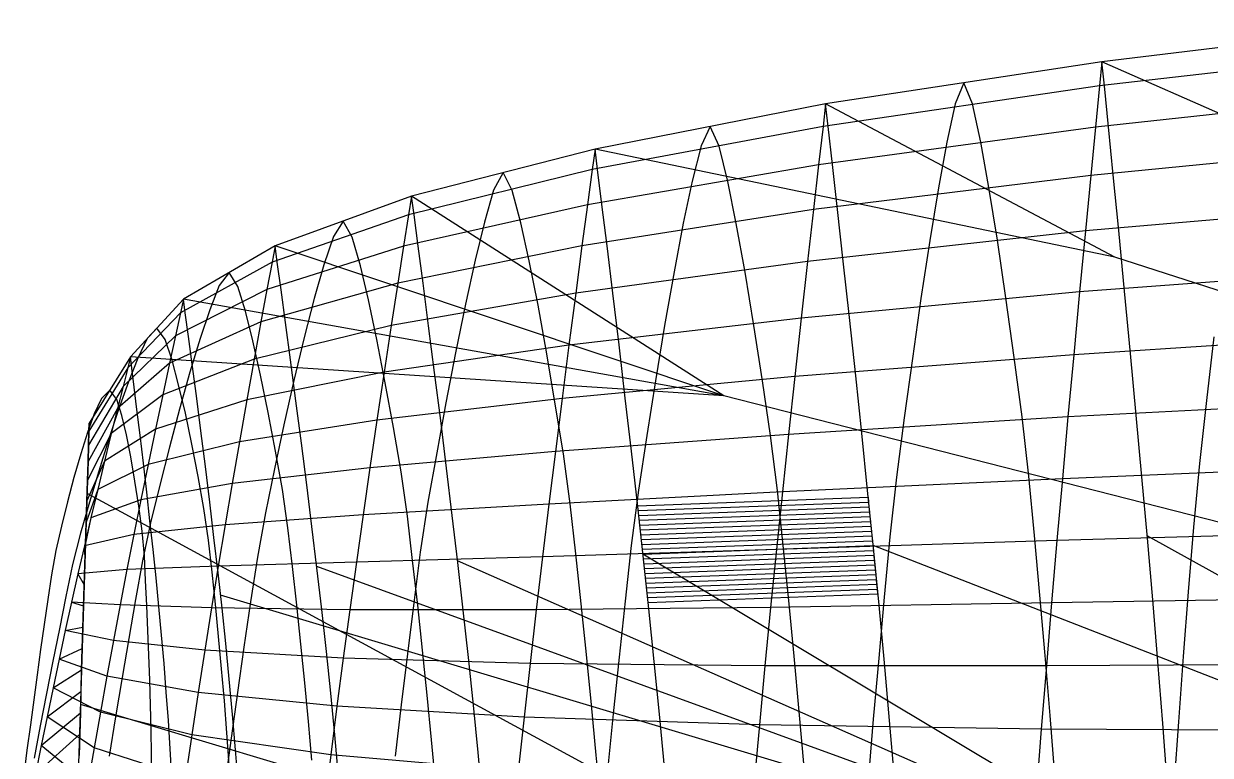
# Model space of a CAD drawing. Extents: x -449 to 449, y -4 to 308.
# Drawn here: x -443.2 to -296.4, y 205.1 to 295.6 of the extents above; entities that cross this region are included whole.
import ezdxf

# ---------------------------------------------------------------- set-up
doc = ezdxf.new("R2010")
doc.units = 0

msp = doc.modelspace()

# ---------------------------------------------------------------- linework, layer by layer
at = {"layer": 'default', "color": 5, "linetype": 'CONTINUOUS'}
for p, q in [((-270.588, 295.569, 52.28), (-309.849, 290.869, 74.741)), ((-270.588, 295.569, 52.28), (-309.849, 290.869, 74.741)), ((-270.854, 292.401, 51.735), (-310.147, 287.879, 74.243)), ((-309.849, 290.869, 74.741), (-344.028, 285.642, 99.009)), ((-309.849, 290.869, 74.741), (-344.028, 285.642, 99.009)), ((-309.849, 290.869, 74.741), (-310.147, 287.879, 74.243)), ((-310.147, 287.879, 74.243), (-344.353, 282.861, 98.565)), ((-310.147, 287.879, 74.243), (-310.65, 282.783, 73.405)), ((-271.301, 287.001, 50.816), (-310.65, 282.783, 73.405)), ((-344.028, 285.642, 99.009), (-372.556, 280.067, 124.316)), ((-344.028, 285.642, 99.009), (-372.556, 280.067, 124.316)), ((-344.028, 285.642, 99.009), (-344.353, 282.861, 98.565)), ((-344.353, 282.861, 98.565), (-372.904, 277.521, 123.933)), ((-344.353, 282.861, 98.565), (-344.902, 278.121, 97.819)), ((-310.65, 282.783, 73.405), (-344.902, 278.121, 97.819)), ((-310.65, 282.783, 73.405), (-311.235, 276.812, 72.43)), ((-271.822, 280.673, 49.747), (-311.235, 276.812, 72.43)), ((-372.556, 280.067, 124.316), (-395.257, 274.226, 150.084)), ((-372.556, 280.067, 124.316), (-395.257, 274.226, 150.084)), ((-372.556, 280.067, 124.316), (-372.904, 277.521, 123.933)), ((-372.904, 277.521, 123.933), (-395.621, 271.941, 149.765)), ((-344.902, 278.121, 97.819), (-373.49, 273.182, 123.286)), ((-372.904, 277.521, 123.933), (-373.49, 273.182, 123.286)), ((-344.902, 278.121, 97.819), (-345.541, 272.565, 96.949)), ((-311.235, 276.812, 72.43), (-345.541, 272.565, 96.949)), ((-311.235, 276.812, 72.43), (-311.9, 269.926, 71.322)), ((-395.257, 274.226, 150.084), (-412.138, 268.076, 175.778)), ((-395.257, 274.226, 150.084), (-412.138, 268.076, 175.778)), ((-373.49, 273.182, 123.286), (-396.235, 268.048, 149.229)), ((-395.257, 274.226, 150.084), (-395.621, 271.941, 149.765)), ((-373.49, 273.182, 123.286), (-374.172, 268.097, 122.534)), ((-272.414, 273.376, 48.533), (-311.9, 269.926, 71.322)), ((-395.621, 271.941, 149.765), (-412.512, 266.077, 175.531)), ((-395.621, 271.941, 149.765), (-396.235, 268.048, 149.229)), ((-345.541, 272.565, 96.949), (-374.172, 268.097, 122.534)), ((-345.541, 272.565, 96.949), (-346.267, 266.159, 95.962)), ((-311.9, 269.926, 71.322), (-346.267, 266.159, 95.962)), ((-311.9, 269.926, 71.322), (-312.618, 262.383, 70.126)), ((-412.138, 268.076, 175.778), (-423.473, 261.503, 200.669)), ((-412.138, 268.076, 175.778), (-423.473, 261.503, 200.669)), ((-396.235, 268.048, 149.229), (-413.142, 262.669, 175.114)), ((-412.138, 268.076, 175.778), (-412.512, 266.077, 175.531)), ((-374.172, 268.097, 122.534), (-396.95, 263.484, 148.603)), ((-396.235, 268.048, 149.229), (-396.95, 263.484, 148.603)), ((-374.172, 268.097, 122.534), (-374.947, 262.234, 121.679)), ((-412.512, 266.077, 175.531), (-423.843, 259.814, 200.5)), ((-412.512, 266.077, 175.531), (-413.142, 262.669, 175.114)), ((-346.267, 266.159, 95.962), (-374.947, 262.234, 121.679)), ((-346.267, 266.159, 95.962), (-347.051, 259.142, 94.894)), ((-273.053, 265.384, 47.221), (-312.618, 262.383, 70.126)), ((-396.95, 263.484, 148.603), (-413.877, 258.676, 174.628)), ((-396.95, 263.484, 148.603), (-397.763, 258.221, 147.893)), ((-423.473, 261.503, 200.669), (-430.024, 254.342, 224.14)), ((-423.473, 261.503, 200.669), (-430.024, 254.342, 224.14)), ((-413.142, 262.669, 175.114), (-424.468, 256.937, 200.214)), ((-423.473, 261.503, 200.669), (-423.843, 259.814, 200.5)), ((-413.142, 262.669, 175.114), (-413.877, 258.676, 174.628)), ((-374.947, 262.234, 121.679), (-397.763, 258.221, 147.893)), ((-374.947, 262.234, 121.679), (-375.785, 255.811, 120.754)), ((-312.618, 262.383, 70.126), (-347.051, 259.142, 94.894)), ((-312.618, 262.383, 70.126), (-313.345, 254.625, 68.914)), ((-423.843, 259.814, 200.5), (-430.367, 252.989, 224.051)), ((-423.843, 259.814, 200.5), (-424.468, 256.937, 200.214)), ((-413.877, 258.676, 174.628), (-425.197, 253.564, 199.881)), ((-413.877, 258.676, 174.628), (-414.713, 254.071, 174.075)), ((-347.051, 259.142, 94.894), (-375.785, 255.811, 120.754)), ((-347.051, 259.142, 94.894), (-347.845, 251.925, 93.814)), ((-424.468, 256.937, 200.214), (-430.946, 250.683, 223.902)), ((-424.468, 256.937, 200.214), (-425.197, 253.564, 199.881)), ((-397.763, 258.221, 147.893), (-414.713, 254.071, 174.075)), ((-397.763, 258.221, 147.893), (-398.643, 252.457, 147.123)), ((-273.7, 257.163, 45.894), (-313.345, 254.625, 68.914)), ((-375.785, 255.811, 120.754), (-398.643, 252.457, 147.123)), ((-375.785, 255.811, 120.754), (-376.634, 249.205, 119.817)), ((-430.024, 254.342, 224.14), (-435.129, 246.151, 245.851)), ((-430.024, 254.342, 224.14), (-435.129, 246.151, 245.851)), ((-430.024, 254.342, 224.14), (-430.367, 252.989, 224.051)), ((-414.713, 254.071, 174.075), (-426.027, 249.675, 199.501)), ((-414.713, 254.071, 174.075), (-415.618, 249.027, 173.476)), ((-313.345, 254.625, 68.914), (-347.845, 251.925, 93.814)), ((-313.345, 254.625, 68.914), (-314.052, 246.924, 67.736)), ((-430.367, 252.989, 224.051), (-435.16, 245.142, 245.846)), ((-425.197, 253.564, 199.881), (-431.622, 247.981, 223.727)), ((-430.367, 252.989, 224.051), (-430.946, 250.683, 223.902)), ((-425.197, 253.564, 199.881), (-426.027, 249.675, 199.501)), ((-398.643, 252.457, 147.123), (-415.618, 249.027, 173.476)), ((-398.643, 252.457, 147.123), (-399.534, 246.527, 146.344)), ((-347.845, 251.925, 93.814), (-376.634, 249.205, 119.817)), ((-347.845, 251.925, 93.814), (-348.618, 244.76, 92.762)), ((-430.946, 250.683, 223.902), (-435.213, 243.421, 245.838)), ((-426.027, 249.675, 199.501), (-432.392, 244.864, 223.528)), ((-430.946, 250.683, 223.902), (-431.622, 247.981, 223.727)), ((-426.027, 249.675, 199.501), (-426.926, 245.414, 199.09)), ((-415.618, 249.027, 173.476), (-426.926, 245.414, 199.09)), ((-415.618, 249.027, 173.476), (-416.535, 243.837, 172.869)), ((-376.634, 249.205, 119.817), (-399.534, 246.527, 146.344)), ((-376.634, 249.205, 119.817), (-377.46, 242.647, 118.905)), ((-274.329, 249.002, 44.603), (-314.052, 246.924, 67.736)), ((-431.622, 247.981, 223.727), (-435.274, 241.405, 245.828)), ((-431.622, 247.981, 223.727), (-432.392, 244.864, 223.528)), ((-314.052, 246.924, 67.736), (-348.618, 244.76, 92.762)), ((-314.052, 246.924, 67.736), (-314.739, 239.28, 66.591)), ((-435.16, 245.142, 245.846), (-435.213, 243.421, 245.838)), ((-435.129, 246.151, 245.851), (-435.16, 245.142, 245.846)), ((-426.926, 245.414, 199.09), (-433.227, 241.45, 223.313)), ((-426.926, 245.414, 199.09), (-427.839, 241.031, 198.672)), ((-399.534, 246.527, 146.344), (-416.535, 243.837, 172.869)), ((-399.534, 246.527, 146.344), (-400.403, 240.641, 145.585)), ((-432.392, 244.864, 223.528), (-435.345, 239.08, 245.816)), ((-432.392, 244.864, 223.528), (-433.227, 241.45, 223.313)), ((-416.535, 243.837, 172.869), (-427.839, 241.031, 198.672)), ((-416.535, 243.837, 172.869), (-417.431, 238.686, 172.277)), ((-348.618, 244.76, 92.762), (-377.46, 242.647, 118.905)), ((-348.618, 244.76, 92.762), (-349.369, 237.649, 91.739)), ((-435.213, 243.421, 245.838), (-435.274, 241.405, 245.828)), ((-377.46, 242.647, 118.905), (-400.403, 240.641, 145.585)), ((-377.46, 242.647, 118.905), (-378.264, 236.138, 118.018)), ((-433.227, 241.45, 223.313), (-435.423, 236.532, 245.804)), ((-435.274, 241.405, 245.828), (-435.345, 239.08, 245.816)), ((-433.227, 241.45, 223.313), (-434.075, 237.937, 223.094)), ((-427.839, 241.031, 198.672), (-434.075, 237.937, 223.094)), ((-427.839, 241.031, 198.672), (-428.73, 236.679, 198.265)), ((-274.94, 240.903, 43.349), (-314.739, 239.28, 66.591)), ((-400.403, 240.641, 145.585), (-417.431, 238.686, 172.277)), ((-400.403, 240.641, 145.585), (-401.249, 234.798, 144.845)), ((-314.739, 239.28, 66.591), (-349.369, 237.649, 91.739)), ((-314.739, 239.28, 66.591), (-315.413, 231.62, 65.468)), ((-434.075, 237.937, 223.094), (-435.503, 233.912, 245.791)), ((-435.345, 239.08, 245.816), (-435.423, 236.532, 245.804)), ((-434.075, 237.937, 223.094), (-434.905, 234.449, 222.879)), ((-417.431, 238.686, 172.277), (-428.73, 236.679, 198.265)), ((-417.431, 238.686, 172.277), (-418.304, 233.572, 171.699)), ((-435.423, 236.532, 245.804), (-435.503, 233.912, 245.791)), ((-428.73, 236.679, 198.265), (-434.905, 234.449, 222.879)), ((-428.73, 236.679, 198.265), (-429.6, 232.359, 197.866)), ((-349.369, 237.649, 91.739), (-378.264, 236.138, 118.018)), ((-349.369, 237.649, 91.739), (-350.106, 230.522, 90.736)), ((-378.264, 236.138, 118.018), (-401.249, 234.798, 144.845)), ((-378.264, 236.138, 118.018), (-379.054, 229.613, 117.147)), ((-434.905, 234.449, 222.879), (-435.717, 230.987, 222.67)), ((-434.905, 234.449, 222.879), (-435.582, 231.311, 245.778)), ((-435.503, 233.912, 245.791), (-435.582, 231.311, 245.778)), ((-418.304, 233.572, 171.699), (-429.6, 232.359, 197.866)), ((-418.304, 233.572, 171.699), (-419.162, 228.447, 171.132)), ((-401.249, 234.798, 144.845), (-418.304, 233.572, 171.699)), ((-401.249, 234.798, 144.845), (-402.08, 228.942, 144.118)), ((-429.6, 232.359, 197.866), (-435.717, 230.987, 222.67)), ((-429.6, 232.359, 197.866), (-430.458, 228.029, 197.474)), ((-275.539, 232.786, 42.119), (-315.413, 231.62, 65.468)), ((-435.717, 230.987, 222.67), (-436.517, 227.516, 222.463)), ((-435.717, 230.987, 222.67), (-435.661, 228.729, 245.765)), ((-435.582, 231.311, 245.778), (-435.661, 228.729, 245.765)), ((-350.106, 230.522, 90.736), (-379.054, 229.613, 117.147)), ((-350.106, 230.522, 90.736), (-350.829, 223.346, 89.753)), ((-315.413, 231.62, 65.468), (-350.106, 230.522, 90.736)), ((-315.413, 231.62, 65.468), (-316.073, 223.906, 64.368)), ((-379.054, 229.613, 117.147), (-402.08, 228.942, 144.118)), ((-379.054, 229.613, 117.147), (-379.828, 223.044, 116.293)), ((-436.517, 227.516, 222.463), (-437.307, 224.02, 222.259)), ((-430.458, 228.029, 197.474), (-436.517, 227.516, 222.463)), ((-436.517, 227.516, 222.463), (-435.74, 226.141, 245.753)), ((-435.661, 228.729, 245.765), (-435.74, 226.141, 245.753)), ((-430.458, 228.029, 197.474), (-431.302, 223.667, 197.088)), ((-419.162, 228.447, 171.132), (-430.458, 228.029, 197.474)), ((-419.162, 228.447, 171.132), (-420.007, 223.285, 170.573)), ((-402.08, 228.942, 144.118), (-419.162, 228.447, 171.132)), ((-402.08, 228.942, 144.118), (-402.896, 223.045, 143.405)), ((-435.74, 226.141, 245.753), (-435.819, 223.534, 245.74)), ((-276.126, 224.612, 40.915), (-316.073, 223.906, 64.368)), ((-437.307, 224.02, 222.259), (-438.085, 220.492, 222.058)), ((-431.302, 223.667, 197.088), (-437.307, 224.02, 222.259)), ((-437.307, 224.02, 222.259), (-435.819, 223.534, 245.74)), ((-435.819, 223.534, 245.74), (-435.899, 220.905, 245.727)), ((-431.302, 223.667, 197.088), (-432.132, 219.268, 196.708)), ((-420.007, 223.285, 170.573), (-431.302, 223.667, 197.088)), ((-420.007, 223.285, 170.573), (-420.835, 218.078, 170.025)), ((-402.896, 223.045, 143.405), (-420.007, 223.285, 170.573)), ((-350.829, 223.346, 89.753), (-379.828, 223.044, 116.293)), ((-350.829, 223.346, 89.753), (-351.535, 216.108, 88.793)), ((-316.073, 223.906, 64.368), (-350.829, 223.346, 89.753)), ((-316.073, 223.906, 64.368), (-316.718, 216.126, 63.294)), ((-402.896, 223.045, 143.405), (-403.695, 217.096, 142.706)), ((-379.828, 223.044, 116.293), (-402.896, 223.045, 143.405)), ((-379.828, 223.044, 116.293), (-380.585, 216.418, 115.457)), ((-438.085, 220.492, 222.058), (-438.851, 216.947, 221.86)), ((-438.085, 220.492, 222.058), (-435.899, 220.905, 245.727)), ((-432.132, 219.268, 196.708), (-438.085, 220.492, 222.058)), ((-435.899, 220.905, 245.727), (-435.98, 218.263, 245.714)), ((-432.132, 219.268, 196.708), (-432.948, 214.846, 196.335)), ((-420.835, 218.078, 170.025), (-432.132, 219.268, 196.708)), ((-438.851, 216.947, 221.86), (-435.98, 218.263, 245.714)), ((-435.98, 218.263, 245.714), (-436.061, 215.614, 245.701)), ((-420.835, 218.078, 170.025), (-421.647, 212.846, 169.488)), ((-403.695, 217.096, 142.706), (-420.835, 218.078, 170.025)), ((-438.851, 216.947, 221.86), (-439.6, 213.391, 221.667)), ((-432.948, 214.846, 196.335), (-438.851, 216.947, 221.86)), ((-403.695, 217.096, 142.706), (-404.478, 211.119, 142.022)), ((-380.585, 216.418, 115.457), (-403.695, 217.096, 142.706)), ((-380.585, 216.418, 115.457), (-381.326, 209.76, 114.64)), ((-351.535, 216.108, 88.793), (-380.585, 216.418, 115.457)), ((-351.535, 216.108, 88.793), (-352.224, 208.835, 87.854)), ((-316.718, 216.126, 63.294), (-351.535, 216.108, 88.793)), ((-316.718, 216.126, 63.294), (-317.347, 208.309, 62.246)), ((-276.698, 216.369, 39.741), (-316.718, 216.126, 63.294)), ((-439.6, 213.391, 221.667), (-436.061, 215.614, 245.701)), ((-436.061, 215.614, 245.701), (-436.142, 212.964, 245.688)), ((-432.948, 214.846, 196.335), (-433.744, 210.412, 195.971)), ((-421.647, 212.846, 169.488), (-432.948, 214.846, 196.335)), ((-439.6, 213.391, 221.667), (-440.333, 209.834, 221.477)), ((-440.333, 209.834, 221.477), (-436.142, 212.964, 245.688)), ((-433.744, 210.412, 195.971), (-439.6, 213.391, 221.667)), ((-436.142, 212.964, 245.688), (-436.222, 210.317, 245.675)), ((-421.647, 212.846, 169.488), (-422.437, 207.599, 168.965)), ((-404.478, 211.119, 142.022), (-421.647, 212.846, 169.488)), ((-441.05, 206.281, 221.292), (-436.222, 210.317, 245.675)), ((-436.222, 210.317, 245.675), (-436.303, 207.677, 245.662)), ((-433.744, 210.412, 195.971), (-434.521, 205.977, 195.615)), ((-422.437, 207.599, 168.965), (-433.744, 210.412, 195.971)), ((-404.478, 211.119, 142.022), (-405.237, 205.126, 141.358)), ((-381.326, 209.76, 114.64), (-404.478, 211.119, 142.022)), ((-440.333, 209.834, 221.477), (-441.05, 206.281, 221.292)), ((-434.521, 205.977, 195.615), (-440.333, 209.834, 221.477)), ((-381.326, 209.76, 114.64), (-382.043, 203.085, 113.849)), ((-352.224, 208.835, 87.854), (-381.326, 209.76, 114.64)), ((-352.224, 208.835, 87.854), (-352.892, 201.543, 86.946)), ((-317.347, 208.309, 62.246), (-352.224, 208.835, 87.854)), ((-441.753, 202.736, 221.11), (-436.303, 207.677, 245.662)), ((-436.303, 207.677, 245.662), (-436.383, 205.045, 245.649)), ((-422.437, 207.599, 168.965), (-423.208, 202.351, 168.455)), ((-405.237, 205.126, 141.358), (-422.437, 207.599, 168.965)), ((-317.347, 208.309, 62.246), (-317.955, 200.472, 61.232)), ((-277.256, 208.086, 38.595), (-317.347, 208.309, 62.246)), ((-441.05, 206.281, 221.292), (-441.753, 202.736, 221.11)), ((-435.28, 201.547, 195.269), (-441.05, 206.281, 221.292)), ((-434.521, 205.977, 195.615), (-435.28, 201.547, 195.269)), ((-423.208, 202.351, 168.455), (-434.521, 205.977, 195.615)), ((-405.237, 205.126, 141.358), (-405.977, 199.132, 140.711)), ((-382.043, 203.085, 113.849), (-405.237, 205.126, 141.358))]:
    msp.add_line(p, q, dxfattribs=at)
at = {"layer": 'default', "color": 3, "linetype": 'CONTINUOUS'}
for p, q in [((-309.548, 287.891, 75.242), (-309.849, 290.869, 74.741)), ((-309.04, 282.815, 76.089), (-309.548, 287.891, 75.242)), ((-343.711, 282.868, 99.439), (-344.028, 285.642, 99.009)), ((-343.177, 278.139, 100.166), (-343.711, 282.868, 99.439)), ((-308.448, 276.861, 77.074), (-309.04, 282.815, 76.089)), ((-372.237, 277.522, 124.669), (-372.556, 280.067, 124.316)), ((-371.697, 273.185, 125.265), (-372.237, 277.522, 124.669)), ((-342.555, 272.593, 101.012), (-343.177, 278.139, 100.166)), ((-307.777, 270.001, 78.193), (-308.448, 276.861, 77.074)), ((-394.948, 271.935, 150.353), (-395.257, 274.226, 150.084)), ((-371.069, 268.098, 125.957), (-371.697, 273.185, 125.265)), ((-394.428, 268.031, 150.808), (-394.948, 271.935, 150.353)), ((-341.849, 266.203, 101.973), (-342.555, 272.593, 101.012)), ((-307.05, 262.498, 79.404), (-307.777, 270.001, 78.193)), ((-411.858, 266.062, 175.963), (-412.138, 268.076, 175.778)), ((-393.823, 263.451, 151.337), (-394.428, 268.031, 150.808)), ((-370.357, 262.237, 126.743), (-371.069, 268.098, 125.957)), ((-411.387, 262.63, 176.275), (-411.858, 266.062, 175.963)), ((-341.086, 259.214, 103.012), (-341.849, 266.203, 101.973)), ((-393.137, 258.175, 151.937), (-393.823, 263.451, 151.337)), ((-423.24, 259.791, 200.776), (-423.473, 261.503, 200.669)), ((-410.839, 258.604, 176.638), (-411.387, 262.63, 176.275)), ((-369.587, 255.827, 127.593), (-370.357, 262.237, 126.743)), ((-306.315, 254.781, 80.63), (-307.05, 262.498, 79.404)), ((-422.846, 256.874, 200.956), (-423.24, 259.791, 200.776)), ((-410.218, 253.966, 177.048), (-410.839, 258.604, 176.638)), ((-340.313, 252.024, 104.063), (-341.086, 259.214, 103.012)), ((-422.39, 253.453, 201.165), (-422.846, 256.874, 200.956)), ((-392.396, 252.404, 152.585), (-393.137, 258.175, 151.937)), ((-368.807, 249.234, 128.453), (-369.587, 255.827, 127.593)), ((-429.85, 252.96, 224.185), (-430.024, 254.342, 224.14)), ((-409.547, 248.894, 177.492), (-410.218, 253.966, 177.048)), ((-305.599, 247.127, 81.822), (-306.315, 254.781, 80.63)), ((-429.557, 250.605, 224.261), (-429.85, 252.96, 224.185)), ((-421.874, 249.512, 201.401), (-422.39, 253.453, 201.165)), ((-391.647, 246.469, 153.24), (-392.396, 252.404, 152.585)), ((-339.562, 244.894, 105.085), (-340.313, 252.024, 104.063)), ((-429.218, 247.843, 224.348), (-429.557, 250.605, 224.261)), ((-421.318, 245.202, 201.655), (-421.874, 249.512, 201.401)), ((-408.871, 243.677, 177.939), (-409.547, 248.894, 177.492)), ((-368.05, 242.694, 129.288), (-368.807, 249.234, 128.453)), ((-428.835, 244.662, 224.447), (-429.218, 247.843, 224.348)), ((-304.902, 239.53, 82.983), (-305.599, 247.127, 81.822)), ((-435.213, 243.402, 245.838), (-435.16, 245.135, 245.846)), ((-435.16, 245.135, 245.846), (-435.129, 246.151, 245.851)), ((-420.757, 240.769, 201.912), (-421.318, 245.202, 201.655)), ((-390.919, 240.582, 153.876), (-391.647, 246.469, 153.24)), ((-428.423, 241.183, 224.553), (-428.835, 244.662, 224.447)), ((-408.215, 238.503, 178.373), (-408.871, 243.677, 177.939)), ((-338.83, 237.818, 106.081), (-339.562, 244.894, 105.085)), ((-435.275, 241.37, 245.828), (-435.213, 243.402, 245.838)), ((-367.313, 236.205, 130.101), (-368.05, 242.694, 129.288)), ((-435.347, 239.029, 245.816), (-435.275, 241.37, 245.828)), ((-428.01, 237.605, 224.66), (-428.423, 241.183, 224.553)), ((-420.216, 236.373, 202.159), (-420.757, 240.769, 201.912)), ((-390.212, 234.74, 154.494), (-390.919, 240.582, 153.876)), ((-304.223, 231.935, 84.115), (-304.902, 239.53, 82.983)), ((-435.425, 236.469, 245.804), (-435.347, 239.029, 245.816)), ((-407.578, 233.369, 178.794), (-408.215, 238.503, 178.373)), ((-338.118, 230.743, 107.051), (-338.83, 237.818, 106.081)), ((-435.505, 233.835, 245.791), (-435.425, 236.469, 245.804)), ((-427.613, 234.057, 224.763), (-428.01, 237.605, 224.66)), ((-419.691, 232.011, 202.399), (-420.216, 236.373, 202.159)), ((-366.596, 229.717, 130.893), (-367.313, 236.205, 130.101)), ((-435.585, 231.224, 245.778), (-435.505, 233.835, 245.791)), ((-427.229, 230.536, 224.862), (-427.613, 234.057, 224.763)), ((-389.525, 228.9, 155.095), (-390.212, 234.74, 154.494)), ((-419.185, 227.65, 202.631), (-419.691, 232.011, 202.399)), ((-406.961, 228.237, 179.202), (-407.578, 233.369, 178.794)), ((-303.561, 224.306, 85.219), (-304.223, 231.935, 84.115)), ((-435.664, 228.632, 245.765), (-435.585, 231.224, 245.778)), ((-426.861, 227.018, 224.957), (-427.229, 230.536, 224.862)), ((-337.423, 223.637, 107.996), (-338.118, 230.743, 107.051)), ((-365.898, 223.2, 131.663), (-366.596, 229.717, 130.893)), ((-435.743, 226.041, 245.752), (-435.664, 228.632, 245.765)), ((-418.696, 223.272, 202.855), (-419.185, 227.65, 202.631)), ((-406.363, 223.082, 179.598), (-406.961, 228.237, 179.202)), ((-388.856, 223.034, 155.679), (-389.525, 228.9, 155.095)), ((-435.822, 223.439, 245.739), (-435.743, 226.041, 245.752)), ((-426.508, 223.484, 225.048), (-426.861, 227.018, 224.957)), ((-435.902, 220.829, 245.727), (-435.822, 223.439, 245.739)), ((-426.177, 219.941, 225.133), (-426.508, 223.484, 225.048)), ((-418.233, 218.88, 203.067), (-418.696, 223.272, 202.855)), ((-365.227, 216.663, 132.403), (-365.898, 223.2, 131.663)), ((-336.755, 216.508, 108.905), (-337.423, 223.637, 107.996)), ((-302.923, 216.652, 86.281), (-303.561, 224.306, 85.219)), ((-405.792, 217.911, 179.976), (-406.363, 223.082, 179.598)), ((-388.216, 217.15, 156.239), (-388.856, 223.034, 155.679)), ((-435.981, 218.221, 245.714), (-435.902, 220.829, 245.727)), ((-425.869, 216.401, 225.213), (-426.177, 219.941, 225.133)), ((-417.796, 214.492, 203.267), (-418.233, 218.88, 203.067)), ((-436.061, 215.62, 245.701), (-435.981, 218.221, 245.714)), ((-405.249, 212.745, 180.335), (-405.792, 217.911, 179.976)), ((-425.589, 212.872, 225.286), (-425.869, 216.401, 225.213)), ((-387.606, 211.27, 156.773), (-388.216, 217.15, 156.239)), ((-364.586, 210.129, 133.111), (-365.227, 216.663, 132.403)), ((-336.116, 209.383, 109.776), (-336.755, 216.508, 108.905)), ((-302.312, 209.002, 87.3), (-302.923, 216.652, 86.281)), ((-436.14, 213.027, 245.688), (-436.061, 215.62, 245.701)), ((-417.391, 210.116, 203.452), (-417.796, 214.492, 203.267)), ((-436.219, 210.442, 245.675), (-436.14, 213.027, 245.688)), ((-425.335, 209.355, 225.351), (-425.589, 212.872, 225.286)), ((-404.742, 207.592, 180.67), (-405.249, 212.745, 180.335)), ((-436.297, 207.859, 245.663), (-436.219, 210.442, 245.675)), ((-417.019, 205.755, 203.622), (-417.391, 210.116, 203.452)), ((-387.031, 205.405, 157.275), (-387.606, 211.27, 156.773)), ((-363.98, 203.611, 133.779), (-364.586, 210.129, 133.111)), ((-425.111, 205.849, 225.409), (-425.335, 209.355, 225.351)), ((-335.511, 202.275, 110.599), (-336.116, 209.383, 109.776)), ((-301.733, 201.371, 88.265), (-302.312, 209.002, 87.3)), ((-436.376, 205.279, 245.65), (-436.297, 207.859, 245.663)), ((-404.27, 202.456, 180.983), (-404.742, 207.592, 180.67)), ((-424.917, 202.347, 225.459), (-425.111, 205.849, 225.409)), ((-416.68, 201.407, 203.777), (-417.019, 205.755, 203.622)), ((-436.455, 202.711, 245.637), (-436.376, 205.279, 245.65)), ((-386.493, 199.558, 157.746), (-387.031, 205.405, 157.275))]:
    msp.add_line(p, q, dxfattribs=at)
at = {"layer": 'default', "color": 30, "linetype": 'CONTINUOUS'}
for p, q in [((-265.125, 271.169, 147.883), (-309.849, 290.869, 74.741)), ((-308.254, 266.679, 170.193), (-344.028, 285.642, 99.009)), ((-308.254, 266.679, 170.193), (-372.556, 280.067, 124.316)), ((-356.611, 249.54, 241.121), (-395.257, 274.226, 150.084)), ((-356.611, 249.54, 241.121), (-412.138, 268.076, 175.778)), ((-231.943, 242.011, 259.456), (-308.254, 266.679, 170.193)), ((-356.611, 249.54, 241.121), (-423.473, 261.503, 200.669)), ((-356.611, 249.54, 241.121), (-430.024, 254.342, 224.14)), ((-269.49, 227.249, 320.574), (-356.611, 249.54, 241.121))]:
    msp.add_line(p, q, dxfattribs=at)
at = {"layer": 'default', "color": 4, "linetype": 'CONTINUOUS'}
for p, q in [((-326.938, 288.256, 86.875), (-328.024, 285.642, 85.238)), ((-325.863, 285.648, 88.498), (-326.938, 288.256, 86.875)), ((-328.024, 285.642, 85.238), (-329.055, 280.898, 83.685)), ((-324.844, 280.916, 90.036), (-325.863, 285.648, 88.498)), ((-358.292, 282.854, 111.662), (-359.442, 280.447, 110.25)), ((-357.179, 280.433, 113.032), (-358.292, 282.854, 111.662)), ((-359.442, 280.447, 110.25), (-360.539, 276.071, 108.901)), ((-356.126, 276.051, 114.329), (-357.179, 280.433, 113.032)), ((-329.055, 280.898, 83.685), (-330.079, 275.271, 82.144)), ((-323.836, 275.299, 91.56), (-324.844, 280.916, 90.036)), ((-383.907, 277.146, 137.2), (-385.101, 274.973, 136.021)), ((-382.785, 274.935, 138.31), (-383.907, 277.146, 137.2)), ((-360.539, 276.071, 108.901), (-361.633, 270.88, 107.56)), ((-355.085, 270.852, 115.612), (-356.126, 276.051, 114.329)), ((-385.101, 274.973, 136.021), (-386.248, 271.012, 134.888)), ((-381.731, 270.945, 139.353), (-382.785, 274.935, 138.31)), ((-330.079, 275.271, 82.144), (-331.154, 268.746, 80.524)), ((-322.778, 268.792, 93.157), (-323.836, 275.299, 91.56)), ((-403.697, 271.151, 162.931), (-404.92, 269.241, 161.991)), ((-402.594, 269.174, 163.781), (-403.697, 271.151, 162.931)), ((-386.248, 271.012, 134.888), (-387.394, 266.311, 133.759)), ((-380.692, 266.214, 140.384), (-381.731, 270.945, 139.353)), ((-361.633, 270.88, 107.56), (-362.783, 264.86, 106.148)), ((-353.994, 264.831, 116.955), (-355.085, 270.852, 115.612)), ((-404.92, 269.241, 161.991), (-406.101, 265.74, 161.085)), ((-401.574, 265.616, 164.568), (-402.594, 269.174, 163.781)), ((-331.154, 268.746, 80.524), (-332.249, 261.57, 78.877)), ((-321.727, 261.64, 94.748), (-322.778, 268.792, 93.157)), ((-406.101, 265.74, 161.085), (-407.283, 261.58, 160.179)), ((-387.394, 266.311, 133.759), (-388.594, 260.854, 132.576)), ((-379.605, 260.735, 141.46), (-380.692, 266.214, 140.384)), ((-417.806, 264.789, 188.224), (-419.035, 263.172, 187.532)), ((-416.749, 263.071, 188.821), (-417.806, 264.789, 188.224)), ((-400.574, 261.4, 165.341), (-401.574, 265.616, 164.568)), ((-362.783, 264.86, 106.148), (-363.956, 258.239, 104.709)), ((-352.909, 258.214, 118.293), (-353.994, 264.831, 116.955)), ((-419.035, 263.172, 187.532), (-420.225, 260.175, 186.864)), ((-415.798, 259.988, 189.359), (-416.749, 263.071, 188.821)), ((-407.283, 261.58, 160.179), (-408.522, 256.749, 159.228)), ((-399.533, 256.519, 166.144), (-400.574, 261.4, 165.341)), ((-332.249, 261.57, 78.877), (-333.295, 254.162, 77.303)), ((-320.701, 254.262, 96.299), (-321.727, 261.64, 94.748)), ((-420.225, 260.175, 186.864), (-421.409, 256.606, 186.2)), ((-414.876, 256.335, 189.882), (-415.798, 259.988, 189.359)), ((-388.594, 260.854, 132.576), (-389.835, 254.857, 131.353)), ((-378.526, 254.717, 142.53), (-379.605, 260.735, 141.46)), ((-426.749, 257.922, 212.405), (-427.953, 256.625, 211.966)), ((-425.744, 256.495, 212.773), (-426.749, 257.922, 212.405)), ((-363.956, 258.239, 104.709), (-365.079, 251.402, 103.333)), ((-351.851, 251.39, 119.598), (-352.909, 258.214, 118.293)), ((-427.953, 256.625, 211.966), (-429.106, 254.177, 211.547)), ((-424.88, 253.934, 213.091), (-425.744, 256.495, 212.773)), ((-421.409, 256.606, 186.2), (-422.667, 252.462, 185.495)), ((-413.924, 252.108, 190.421), (-414.876, 256.335, 189.882)), ((-408.522, 256.749, 159.228), (-409.805, 251.438, 158.245)), ((-398.504, 251.157, 166.94), (-399.533, 256.519, 166.144)), ((-296.011, 256.827, 52.818), (-296.918, 248.965, 51.143)), ((-429.106, 254.177, 211.547), (-430.262, 251.254, 211.127)), ((-424.062, 250.9, 213.394), (-424.88, 253.934, 213.091)), ((-389.835, 254.857, 131.353), (-391.017, 248.661, 130.188)), ((-377.476, 248.509, 143.571), (-378.526, 254.717, 142.53)), ((-333.295, 254.162, 77.303), (-334.295, 246.795, 75.798)), ((-319.721, 246.933, 97.779), (-320.701, 254.262, 96.299)), ((-422.667, 252.462, 185.495), (-423.965, 247.902, 184.768)), ((-430.262, 251.254, 211.127), (-431.484, 247.854, 210.684)), ((-412.991, 247.465, 190.951), (-413.924, 252.108, 190.421)), ((-409.805, 251.438, 158.245), (-411.03, 245.95, 157.306)), ((-397.505, 245.629, 167.713), (-398.504, 251.157, 166.94)), ((-365.079, 251.402, 103.333), (-366.152, 244.604, 102.015)), ((-350.842, 244.61, 120.84), (-351.851, 251.39, 119.598)), ((-432.577, 250.247, 234.996), (-433.622, 249.209, 234.727)), ((-431.716, 249.098, 235.219), (-432.577, 250.247, 234.996)), ((-423.234, 247.389, 213.7), (-424.062, 250.9, 213.394)), ((-433.622, 249.209, 234.727), (-434.493, 247.288, 234.504)), ((-431.073, 247.086, 235.388), (-431.716, 249.098, 235.219)), ((-391.017, 248.661, 130.188), (-392.139, 242.497, 129.081)), ((-376.475, 242.344, 144.563), (-377.476, 248.509, 143.571)), ((-296.918, 248.965, 51.143), (-297.789, 241.151, 49.535)), ((-434.493, 247.288, 234.504), (-435.323, 245.003, 234.293)), ((-431.484, 247.854, 210.684), (-432.737, 244.108, 210.23)), ((-430.509, 244.713, 235.537), (-431.073, 247.086, 235.388)), ((-423.965, 247.902, 184.768), (-425.195, 243.184, 184.079)), ((-422.421, 243.534, 214.001), (-423.234, 247.389, 213.7)), ((-412.09, 242.679, 191.463), (-412.991, 247.465, 190.951)), ((-334.295, 246.795, 75.798), (-335.246, 239.47, 74.366)), ((-318.899, 239.611, 99.025), (-319.721, 246.933, 97.779)), ((-411.03, 245.95, 157.306), (-412.195, 240.488, 156.413)), ((-396.555, 240.138, 168.446), (-397.505, 245.629, 167.713)), ((-435.323, 245.003, 234.293), (-436.165, 242.348, 234.079)), ((-432.737, 244.108, 210.23), (-433.94, 240.231, 209.794)), ((-429.969, 241.972, 235.68), (-430.509, 244.713, 235.537)), ((-366.152, 244.604, 102.015), (-367.175, 237.844, 100.76)), ((-349.996, 237.839, 121.886), (-350.842, 244.61, 120.84)), ((-436.165, 242.348, 234.079), (-437.016, 239.427, 233.863)), ((-425.195, 243.184, 184.079), (-426.386, 238.493, 183.412)), ((-421.648, 239.56, 214.288), (-422.421, 243.534, 214.001)), ((-411.235, 237.925, 191.948), (-412.09, 242.679, 191.463)), ((-392.139, 242.497, 129.081), (-393.229, 236.373, 128.007)), ((-375.64, 236.188, 145.393), (-376.475, 242.344, 144.563)), ((-429.462, 238.969, 235.815), (-429.969, 241.972, 235.68)), ((-297.789, 241.151, 49.535), (-298.543, 233.277, 48.147)), ((-437.016, 239.427, 233.863), (-437.803, 236.407, 233.664)), ((-433.94, 240.231, 209.794), (-435.089, 236.371, 209.378)), ((-420.929, 235.611, 214.554), (-421.648, 239.56, 214.288)), ((-412.195, 240.488, 156.413), (-413.326, 235.061, 155.546)), ((-395.769, 234.657, 169.055), (-396.555, 240.138, 168.446)), ((-335.246, 239.47, 74.366), (-336.088, 232.094, 73.1)), ((-318.205, 232.25, 100.074), (-318.899, 239.611, 99.025)), ((-429.007, 235.875, 235.937), (-429.462, 238.969, 235.815)), ((-426.386, 238.493, 183.412), (-427.524, 233.826, 182.774)), ((-410.542, 233.182, 192.343), (-411.235, 237.925, 191.948)), ((-367.175, 237.844, 100.76), (-368.073, 231.033, 99.661)), ((-349.283, 231.034, 122.765), (-349.996, 237.839, 121.886)), ((-437.803, 236.407, 233.664), (-438.547, 233.402, 233.476)), ((-435.089, 236.371, 209.378), (-436.197, 232.531, 208.977)), ((-393.229, 236.373, 128.007), (-394.179, 230.198, 127.072)), ((-428.586, 232.804, 236.049), (-429.007, 235.875, 235.937)), ((-420.361, 231.672, 214.766), (-420.929, 235.611, 214.554)), ((-413.326, 235.061, 155.546), (-414.316, 229.586, 154.789)), ((-374.94, 230.002, 146.087), (-375.64, 236.188, 145.393)), ((-438.547, 233.402, 233.476), (-439.27, 230.415, 233.293)), ((-427.524, 233.826, 182.774), (-428.53, 229.115, 182.212)), ((-395.12, 229.151, 169.558), (-395.769, 234.657, 169.055)), ((-436.197, 232.531, 208.977), (-437.174, 228.649, 208.624)), ((-428.303, 229.748, 236.126), (-428.586, 232.804, 236.049)), ((-409.984, 228.418, 192.662), (-410.542, 233.182, 192.343)), ((-336.088, 232.094, 73.1), (-336.788, 224.62, 72.049)), ((-317.53, 224.85, 101.099), (-318.205, 232.25, 100.074)), ((-298.543, 233.277, 48.147), (-299.173, 225.303, 46.985)), ((-419.927, 227.717, 214.929), (-420.361, 231.672, 214.766)), ((-368.073, 231.033, 99.661), (-368.84, 224.137, 98.721)), ((-348.591, 224.193, 123.622), (-349.283, 231.034, 122.765)), ((-439.27, 230.415, 233.293), (-439.797, 227.39, 233.161)), ((-428.53, 229.115, 182.212), (-429.386, 224.334, 181.733)), ((-428.153, 226.685, 236.169), (-428.303, 229.748, 236.126)), ((-414.316, 229.586, 154.789), (-415.157, 224.035, 154.146)), ((-394.491, 223.617, 170.047), (-395.12, 229.151, 169.558)), ((-394.179, 230.198, 127.072), (-394.984, 223.941, 126.281)), ((-374.261, 223.784, 146.764), (-374.94, 230.002, 146.087)), ((-437.174, 228.649, 208.624), (-438.005, 224.704, 208.325)), ((-419.509, 223.741, 215.086), (-419.927, 227.717, 214.929)), ((-409.444, 223.63, 192.971), (-409.984, 228.418, 192.662)), ((-439.797, 227.39, 233.161), (-440.247, 224.329, 233.049)), ((-428.011, 223.606, 236.21), (-428.153, 226.685, 236.169)), ((-438.005, 224.704, 208.325), (-438.821, 220.723, 208.029)), ((-336.788, 224.62, 72.049), (-337.468, 217.084, 71.021)), ((-316.878, 217.423, 102.084), (-317.53, 224.85, 101.099)), ((-299.173, 225.303, 46.985), (-299.786, 217.262, 45.85)), ((-440.247, 224.329, 233.049), (-440.692, 221.243, 232.938)), ((-429.386, 224.334, 181.733), (-430.227, 219.513, 181.262)), ((-427.879, 220.518, 236.248), (-428.011, 223.606, 236.21)), ((-419.114, 219.752, 215.234), (-419.509, 223.741, 215.086)), ((-415.157, 224.035, 154.146), (-415.98, 218.437, 153.514)), ((-408.929, 218.825, 193.265), (-409.444, 223.63, 192.971)), ((-394.984, 223.941, 126.281), (-395.77, 217.631, 125.504)), ((-393.887, 218.064, 170.514), (-394.491, 223.617, 170.047)), ((-373.607, 217.544, 147.412), (-374.261, 223.784, 146.764)), ((-368.84, 224.137, 98.721), (-369.578, 217.18, 97.813)), ((-347.922, 217.327, 124.445), (-348.591, 224.193, 123.622)), ((-440.692, 221.243, 232.938), (-441.131, 218.14, 232.828)), ((-438.821, 220.723, 208.029), (-439.635, 216.725, 207.736)), ((-427.75, 217.431, 236.286), (-427.879, 220.518, 236.248)), ((-430.227, 219.513, 181.262), (-431.052, 214.666, 180.802)), ((-418.744, 215.764, 215.374), (-419.114, 219.752, 215.234)), ((-408.443, 214.022, 193.543), (-408.929, 218.825, 193.265)), ((-441.131, 218.14, 232.828), (-441.572, 215.03, 232.718)), ((-427.644, 214.351, 236.317), (-427.75, 217.431, 236.286)), ((-415.98, 218.437, 153.514), (-416.788, 212.811, 152.897)), ((-395.77, 217.631, 125.504), (-396.541, 211.29, 124.746)), ((-393.314, 212.511, 170.96), (-393.887, 218.064, 170.514)), ((-372.984, 211.305, 148.033), (-373.607, 217.544, 147.412)), ((-347.284, 210.462, 125.235), (-347.922, 217.327, 124.445)), ((-316.255, 209.996, 103.029), (-316.878, 217.423, 102.084)), ((-299.786, 217.262, 45.85), (-300.388, 209.181, 44.743)), ((-439.635, 216.725, 207.736), (-440.419, 212.713, 207.452)), ((-418.404, 211.785, 215.502), (-418.744, 215.764, 215.374)), ((-369.578, 217.18, 97.813), (-370.302, 210.188, 96.927)), ((-337.468, 217.084, 71.021), (-338.136, 209.51, 70.019)), ((-441.572, 215.03, 232.718), (-441.995, 211.919, 232.613)), ((-431.052, 214.666, 180.802), (-431.855, 209.807, 180.352)), ((-427.552, 211.281, 236.345), (-427.644, 214.351, 236.317)), ((-407.989, 209.23, 193.803), (-408.443, 214.022, 193.543)), ((-441.995, 211.919, 232.613), (-442.409, 208.812, 232.509)), ((-440.419, 212.713, 207.452), (-441.185, 208.7, 207.176)), ((-418.094, 207.82, 215.619), (-418.404, 211.785, 215.502)), ((-416.788, 212.811, 152.897), (-417.571, 207.17, 152.295)), ((-392.775, 206.971, 171.378), (-393.314, 212.511, 170.96)), ((-427.474, 208.219, 236.369), (-427.552, 211.281, 236.345)), ((-396.541, 211.29, 124.746), (-397.286, 204.932, 124.009)), ((-372.395, 205.079, 148.617), (-372.984, 211.305, 148.033)), ((-370.302, 210.188, 96.927), (-371, 203.179, 96.067)), ((-346.679, 203.611, 125.98), (-347.284, 210.462, 125.235)), ((-315.663, 202.584, 103.923), (-316.255, 209.996, 103.029)), ((-442.409, 208.812, 232.509), (-442.828, 205.713, 232.406)), ((-441.185, 208.7, 207.176), (-441.932, 204.695, 206.906)), ((-431.855, 209.807, 180.352), (-432.65, 204.95, 179.907)), ((-407.569, 204.453, 194.043), (-407.989, 209.23, 193.803)), ((-338.136, 209.51, 70.019), (-338.778, 201.918, 69.048)), ((-300.388, 209.181, 44.743), (-300.965, 201.081, 43.671)), ((-427.412, 205.16, 236.389), (-427.474, 208.219, 236.369)), ((-417.571, 207.17, 152.295), (-418.335, 201.529, 151.711)), ((-417.814, 203.865, 215.725), (-418.094, 207.82, 215.619)), ((-392.272, 201.448, 171.768), (-392.775, 206.971, 171.378)), ((-442.828, 205.713, 232.406), (-443.226, 202.621, 232.306)), ((-427.366, 202.105, 236.405), (-427.412, 205.16, 236.389)), ((-371.843, 198.872, 149.165), (-372.395, 205.079, 148.617))]:
    msp.add_line(p, q, dxfattribs=at)
at = {"layer": 'default', "color": 8, "linetype": 'CONTINUOUS'}
for p, q in [((-327.154, 178.632, 361.919), (-435.395, 237.449, 245.808)), ((-217.325, 183.894, 224.57), (-304.248, 232.211, 84.074)), ((-217.325, 183.894, 224.57), (-338.144, 231, 107.016)), ((-297.489, 188.523, 293.469), (-389.549, 229.112, 155.074)), ((-297.489, 188.523, 293.469), (-366.622, 229.952, 130.864)), ((-297.489, 188.523, 293.469), (-406.983, 228.423, 179.188)), ((-297.489, 188.523, 293.469), (-418.875, 224.88, 202.773)), ((-327.154, 178.632, 361.919), (-436.191, 211.341, 245.68))]:
    msp.add_line(p, q, dxfattribs=at)
at = {"layer": 'default', "color": 2, "linetype": 'CONTINUOUS'}
for p, q in [((-367.283, 235.935, 130.134), (-338.746, 236.977, 106.196)), ((-367.217, 235.336, 130.207), (-338.685, 236.379, 106.278)), ((-338.685, 236.379, 106.278), (-338.746, 236.977, 106.196)), ((-338.625, 235.782, 106.36), (-338.685, 236.379, 106.278)), ((-367.217, 235.336, 130.207), (-367.283, 235.336, 130.134)), ((-367.151, 234.738, 130.28), (-338.625, 235.782, 106.36)), ((-367.085, 234.14, 130.353), (-338.565, 235.184, 106.442)), ((-338.565, 235.184, 106.442), (-338.625, 235.782, 106.36)), ((-338.505, 234.586, 106.524), (-338.565, 235.184, 106.442)), ((-367.151, 234.738, 130.28), (-367.217, 234.738, 130.207)), ((-367.085, 234.14, 130.353), (-367.151, 234.14, 130.28)), ((-367.019, 233.542, 130.426), (-367.085, 233.542, 130.353)), ((-367.019, 233.542, 130.426), (-338.505, 234.586, 106.524)), ((-366.953, 232.943, 130.499), (-338.445, 233.988, 106.606)), ((-366.887, 232.345, 130.572), (-338.384, 233.391, 106.688)), ((-338.445, 233.988, 106.606), (-338.505, 234.586, 106.524)), ((-338.384, 233.391, 106.688), (-338.445, 233.988, 106.606)), ((-338.324, 232.793, 106.77), (-338.384, 233.391, 106.688)), ((-366.953, 232.943, 130.499), (-367.019, 232.943, 130.426)), ((-366.887, 232.345, 130.572), (-366.953, 232.345, 130.499)), ((-366.82, 231.747, 130.645), (-338.324, 232.793, 106.77)), ((-366.754, 231.149, 130.718), (-338.264, 232.195, 106.852)), ((-338.264, 232.195, 106.852), (-338.324, 232.793, 106.77)), ((-338.204, 231.598, 106.934), (-338.264, 232.195, 106.852)), ((-366.82, 231.747, 130.645), (-366.887, 231.747, 130.572)), ((-366.754, 231.149, 130.718), (-366.82, 231.149, 130.645)), ((-366.688, 230.55, 130.791), (-366.754, 230.55, 130.718)), ((-366.688, 230.55, 130.791), (-338.204, 231.598, 106.934)), ((-366.622, 229.952, 130.864), (-338.144, 231, 107.016)), ((-338.144, 231, 107.016), (-338.204, 231.598, 106.934)), ((-338.084, 230.402, 107.096), (-338.144, 231, 107.016)), ((-366.622, 229.952, 130.864), (-366.688, 229.952, 130.791)), ((-366.557, 229.354, 130.936), (-366.622, 229.354, 130.864)), ((-366.557, 229.354, 130.936), (-338.084, 230.402, 107.096)), ((-366.493, 228.756, 131.007), (-338.026, 229.804, 107.176)), ((-366.429, 228.157, 131.077), (-337.968, 229.207, 107.255)), ((-338.026, 229.804, 107.176), (-338.084, 230.402, 107.096)), ((-337.968, 229.207, 107.255), (-338.026, 229.804, 107.176)), ((-337.909, 228.609, 107.335), (-337.968, 229.207, 107.255)), ((-366.493, 228.756, 131.007), (-366.557, 228.756, 130.936)), ((-366.429, 228.157, 131.077), (-366.493, 228.157, 131.007)), ((-366.365, 227.559, 131.148), (-366.429, 227.559, 131.077)), ((-366.365, 227.559, 131.148), (-337.909, 228.609, 107.335)), ((-366.301, 226.961, 131.219), (-337.851, 228.011, 107.414)), ((-337.851, 228.011, 107.414), (-337.909, 228.609, 107.335)), ((-337.792, 227.413, 107.494), (-337.851, 228.011, 107.414)), ((-366.301, 226.961, 131.219), (-366.365, 226.961, 131.148)), ((-366.237, 226.363, 131.289), (-366.301, 226.363, 131.219)), ((-366.237, 226.363, 131.289), (-337.792, 227.413, 107.494)), ((-366.172, 225.764, 131.36), (-337.734, 226.816, 107.573)), ((-366.108, 225.166, 131.431), (-337.675, 226.218, 107.653)), ((-337.734, 226.816, 107.573), (-337.792, 227.413, 107.494)), ((-337.675, 226.218, 107.653), (-337.734, 226.816, 107.573)), ((-337.617, 225.62, 107.732), (-337.675, 226.218, 107.653)), ((-366.172, 225.764, 131.36), (-366.237, 225.764, 131.289)), ((-366.108, 225.166, 131.431), (-366.172, 225.166, 131.36)), ((-366.044, 224.568, 131.502), (-337.617, 225.62, 107.732)), ((-365.98, 223.969, 131.572), (-337.559, 225.022, 107.812)), ((-337.559, 225.022, 107.812), (-337.617, 225.62, 107.732)), ((-366.044, 224.568, 131.502), (-366.108, 224.568, 131.431)), ((-365.98, 223.969, 131.572), (-366.044, 223.969, 131.502))]:
    msp.add_line(p, q, dxfattribs=at)

doc.saveas('drawing.dxf')
